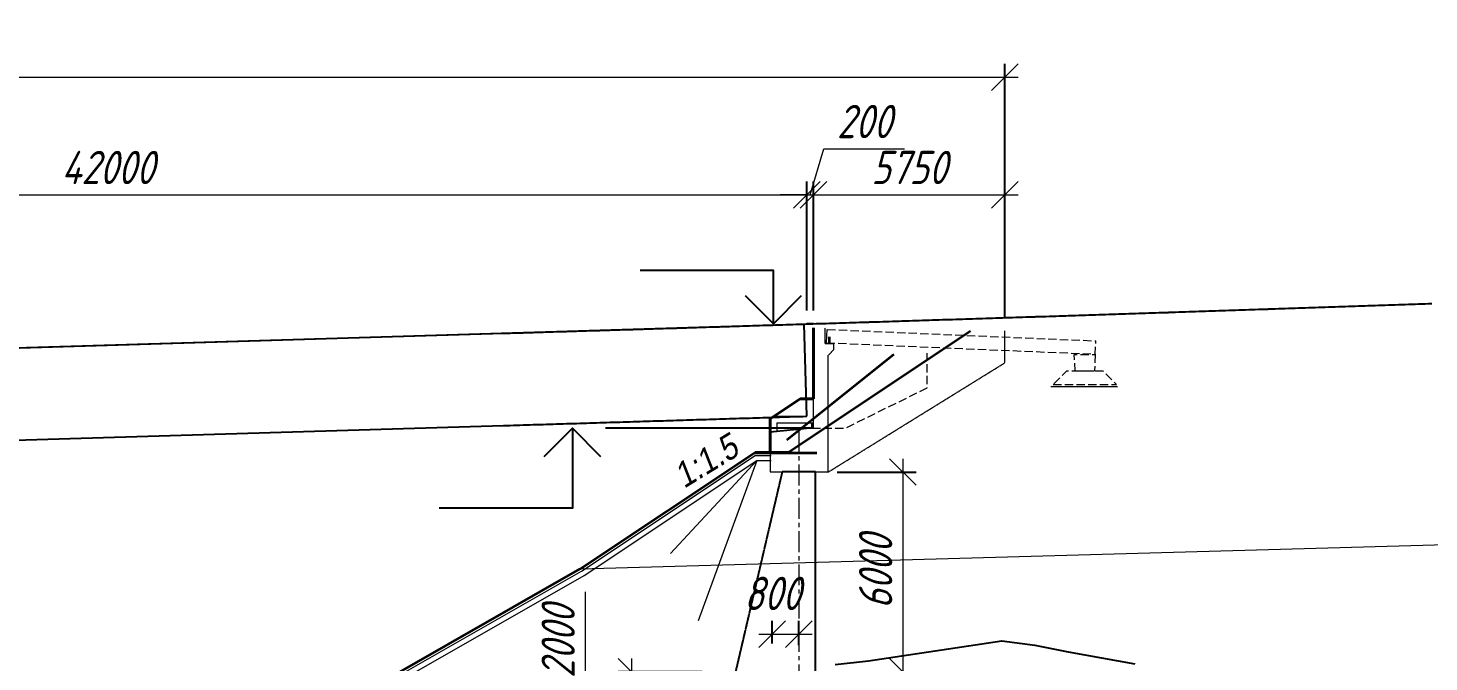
# Model space of a CAD drawing. Header units: millimetres. Extents: x 1864 to 10174863, y -4887456 to 5366151.
# Drawn here: x 9925765 to 9967856, y 12431 to 31461 of the extents above; entities that cross this region are included whole.
import ezdxf
from ezdxf.enums import TextEntityAlignment as Align

# ---------------------------------------------------------------- set-up
doc = ezdxf.new("R2018")
doc.units = ezdxf.units.MM
for name, pattern in [('DASHED', [7, 5, -2, 0]), ('невидимая', [9.525, 6.35, -3.175]), ('осевая', [2, 1.25, -0.25, 0.25, -0.25])]:
    doc.linetypes.add(name, pattern=pattern)
for name, color, linetype, lineweight in [('04_Невидимые', 3, 'Continuous', 13), ('1-Бетон', 106, 'Continuous', 35), ('1-Примечания', 4, 'Continuous', 25), ('1-Размеры', 1, 'Continuous', 25), ('1-Текст_3', 250, 'Continuous', 25), ('S-BETN', 2, 'Continuous', 40), ('S-NASP', 52, 'Continuous', 35), ('S-OPOR-NVEL', 7, 'DASHED', 20), ('S-TEXT', 4, 'Continuous', 30), ('ИС_TXT', 4, 'Continuous', 18), ('ИС_АРМ', 1, 'Continuous', 35), ('ИС_Основная', 7, 'Continuous', 35), ('ИС_Ось', 3, 'осевая', 18), ('ИС_Размер', 3, 'Continuous', 18), ('ИС_Тонкая', 3, 'Continuous', 18)]:
    doc.layers.add(name, color=color, linetype=linetype, lineweight=lineweight)
for name, color, linetype in [('ИС_Невидимая', 4, 'невидимая'), ('Красный профиль', 1, 'Continuous'), ('Черный профиль', 3, 'Continuous')]:
    doc.layers.add(name, color=color, linetype=linetype)
doc.styles.add('0', font='isocpeur.ttf', dxfattribs={"width": 0.8, "oblique": 15})
doc.styles.get("Standard").update_dxf_attribs({"font": 'arial.ttf'})
doc.styles.add('TM', font='mipgost.shx', dxfattribs={"width": 0.9, "oblique": 10})
doc.dimstyles.new('М400нов', dxfattribs={"dimscale": 400, "dimtxt": 2.5, "dimasz": 2, "dimexe": 1, "dimexo": 1, "dimgap": 0.8, "dimtad": 1, "dimdec": 0, "dimzin": 0, "dimdsep": 46, "dimtxsty": '0', "dimblk": 'OBLIQUE', "dimcen": 0.09, "dimdle": 1, "dimclrd": 256, "dimclre": 256, "dimclrt": 256, "dimadec": 4, "dimazin": 0, "dimtfac": 1, "dimtdec": 0, "dimtmove": 1, "dimatfit": 2, "dimfxl": 1, "dimtolj": 1, "dimtzin": 0, "dimlwd": -1, "dimarcsym": 0})

# ---------------------------------------------------------------- blocks, each defined once
blk = doc.blocks.new('*U451')
blk.add_lwpolyline([(0, 0), (0, 200)])
at = {"layer": 'Defpoints'}
for points in [[(-9, 0), (-9, 200)], [(-8, 0), (-8, 200)], [(8, 0), (8, 200)], [(9, 0), (9, 200)]]:
    blk.add_lwpolyline(points, dxfattribs=at)
blk = doc.blocks.new('*U444')
at = {"layer": '1-Примечания', "linetype": 'Continuous'}
blk.add_line((0, 0), (0.5, 0), dxfattribs=at)
for points in [[(3, 0), (3, 4), (13, 4)], [(5.12, 2.12), (3, 0), (0.88, 2.12)]]:
    blk.add_lwpolyline(points, dxfattribs=at)
at = {"layer": '1-Текст_3', "lineweight": 30, "oblique": 15, "width": 0.8, "flags": 104}
blk.add_attdef('ВЫСОТА', text='', height=3, dxfattribs=at).set_placement((8.13, 6.17), align=Align.MIDDLE_CENTER)
blk.add_attdef('ПРИМЕЧАНИЕ', text='', height=3, dxfattribs=at).set_placement((8, 3.25), align=Align.TOP_CENTER)
blk = doc.blocks.new('*U436')
at = {"layer": '1-Примечания', "linetype": 'Continuous'}
blk.add_line((0, 0), (-15.5, 0), dxfattribs=at)
for points in [[(-18, 0), (-18, -6), (-28, -6)], [(-20.12, -2.12), (-18, 0), (-15.88, -2.12)]]:
    blk.add_lwpolyline(points, dxfattribs=at)
at = {"layer": '1-Текст_3', "lineweight": 30, "oblique": 15, "width": 0.8, "flags": 104}
blk.add_attdef('ВЫСОТА', text='', height=3, dxfattribs=at).set_placement((-23.13, -3.83), align=Align.MIDDLE_CENTER)
blk.add_attdef('ПРИМЕЧАНИЕ', text='', height=3, dxfattribs=at).set_placement((-23, -6.75), align=Align.TOP_CENTER)
blk = doc.blocks.new('окзззз')
at = {"layer": 'S-BETN'}
for p, q in [((200, 526), (200, 2656)), ((-200, 526), (-1100, -74)), ((200, 526), (-200, 526)), ((-1100, -74), (-1100, -474)), ((-1100, -474), (-1100, -1094))]:
    blk.add_line(p, q, dxfattribs=at)
at = {"layer": 'S-NASP'}
for p, q in [((4921, 2553), (-550, -1094)), ((-550, -1094), (-1550, -1094))]:
    blk.add_line(p, q, dxfattribs=at)
at = {"layer": 'S-OPOR-NVEL'}
for p, q in [((553, 2188), (553, 2653)), ((5950, 1602), (5950, 2563)), ((650, -1674), (5950, 1602)), ((200, -345), (200, 526)), ((200, -344), (-1100, -474)), ((-1100, -474), (193, -345)), ((-900, -194), (200, -194)), ((-900, -194), (-900, -454)), ((-1100, -1094), (-1100, -1674))]:
    blk.add_line(p, q, dxfattribs=at)
for points in [[(553, 2188), (803, 2188), (803, 1988), (650, 1834)], [(-1100, -1674), (650, -1674), (650, 1834)], [(-989, 0), (0, 0), (0, 526)]]:
    blk.add_lwpolyline(points, dxfattribs=at)
blk = doc.blocks.new('_OBLIQUE')
at = {"color": 0, "linetype": 'ByBlock', "lineweight": -2}
blk.add_line((0.5, 0.5), (-0.5, -0.5), dxfattribs=at)
blk = doc.blocks.new('*D839')
at = {"layer": 'Defpoints', "color": 0, "linetype": 'Continuous', "transparency": 16777216}
for p in [(9949160, 26455), (9949160, 22584), (9907160, 21311)]:
    blk.add_point(p, dxfattribs=at)
at = {"layer": 'ИС_Размер', "lineweight": -2, "transparency": 16777216}
for p, q in [((9907160, 21711), (9907160, 26855)), ((9949160, 22984), (9949160, 26855))]:
    blk.add_line(p, q, dxfattribs=at)
at = {"layer": 'ИС_Размер', "transparency": 16777216}
blk.add_line((9906760, 26455), (9949560, 26455), dxfattribs=at)
at = {"layer": 'ИС_Размер', "linetype": 'Continuous', "transparency": 16777216, "xscale": 800, "yscale": 800, "zscale": 800, "rotation": 180}
blk.add_blockref('_OBLIQUE', (9907160, 26455), dxfattribs=at)
at = {"layer": 'ИС_Размер', "linetype": 'Continuous', "transparency": 16777216, "xscale": 800, "yscale": 800, "zscale": 800}
blk.add_blockref('_OBLIQUE', (9949160, 26455), dxfattribs=at)
at = {"layer": 'ИС_Размер', "linetype": 'Continuous', "transparency": 16777216, "insert": (9928160, 27275), "char_height": 1000, "attachment_point": 5, "style": '0'}
blk.add_mtext('\\A1;42000', dxfattribs=at)
blk = doc.blocks.new('*D840')
at = {"layer": 'Defpoints', "color": 0, "linetype": 'Continuous', "transparency": 16777216}
for p in [(9949360, 26455), (9949160, 22584), (9949360, 22584)]:
    blk.add_point(p, dxfattribs=at)
at = {"layer": 'ИС_Размер', "transparency": 16777216}
for p, q in [((9949260, 26455), (9949674, 27835)), ((9949674, 27835), (9952102, 27835)), ((9949160, 26455), (9948360, 26455)), ((9949160, 26455), (9949360, 26455)), ((9949160, 26455), (9949360, 26455)), ((9949360, 26455), (9950160, 26455))]:
    blk.add_line(p, q, dxfattribs=at)
at = {"layer": 'ИС_Размер', "lineweight": -2, "transparency": 16777216}
for p, q in [((9949160, 22984), (9949160, 26855)), ((9949360, 22984), (9949360, 26855))]:
    blk.add_line(p, q, dxfattribs=at)
at = {"layer": 'ИС_Размер', "linetype": 'Continuous', "transparency": 16777216, "xscale": 800, "yscale": 800, "zscale": 800}
blk.add_blockref('_OBLIQUE', (9949160, 26455), dxfattribs=at)
at = {"layer": 'ИС_Размер', "linetype": 'Continuous', "transparency": 16777216, "xscale": 800, "yscale": 800, "zscale": 800, "rotation": 180}
blk.add_blockref('_OBLIQUE', (9949360, 26455), dxfattribs=at)
at = {"layer": 'ИС_Размер', "linetype": 'Continuous', "transparency": 16777216, "insert": (9950888, 28655), "char_height": 1000, "attachment_point": 5, "style": '0'}
blk.add_mtext('\\A1;200', dxfattribs=at)
blk = doc.blocks.new('*D841')
at = {"layer": 'Defpoints', "color": 0, "linetype": 'Continuous', "transparency": 16777216}
for p in [(9955109, 26455), (9949360, 22584), (9955109, 22370)]:
    blk.add_point(p, dxfattribs=at)
at = {"layer": 'ИС_Размер', "lineweight": -2, "transparency": 16777216}
for p, q in [((9949360, 22984), (9949360, 26855)), ((9955109, 22770), (9955109, 26855))]:
    blk.add_line(p, q, dxfattribs=at)
at = {"layer": 'ИС_Размер', "transparency": 16777216}
blk.add_line((9948960, 26455), (9955509, 26455), dxfattribs=at)
at = {"layer": 'ИС_Размер', "linetype": 'Continuous', "transparency": 16777216, "xscale": 800, "yscale": 800, "zscale": 800, "rotation": 180}
blk.add_blockref('_OBLIQUE', (9949360, 26455), dxfattribs=at)
at = {"layer": 'ИС_Размер', "linetype": 'Continuous', "transparency": 16777216, "xscale": 800, "yscale": 800, "zscale": 800}
blk.add_blockref('_OBLIQUE', (9955109, 26455), dxfattribs=at)
at = {"layer": 'ИС_Размер', "linetype": 'Continuous', "transparency": 16777216, "insert": (9952234, 27275), "char_height": 1000, "attachment_point": 5, "style": '0'}
blk.add_mtext('\\A1;5750', dxfattribs=at)
blk = doc.blocks.new('*D886')
at = {"layer": 'Defpoints', "color": 0, "linetype": 'Continuous', "transparency": 16777216}
for p in [(9955109, 29985), (9955109, 22370), (9796214, 18062)]:
    blk.add_point(p, dxfattribs=at)
at = {"layer": 'ИС_Размер', "lineweight": -2, "transparency": 16777216}
for p, q in [((9796214, 18462), (9796214, 30385)), ((9955109, 22770), (9955109, 30385))]:
    blk.add_line(p, q, dxfattribs=at)
at = {"layer": 'ИС_Размер', "transparency": 16777216}
blk.add_line((9795814, 29985), (9955509, 29985), dxfattribs=at)
at = {"layer": 'ИС_Размер', "linetype": 'Continuous', "transparency": 16777216, "xscale": 800, "yscale": 800, "zscale": 800, "rotation": 180}
blk.add_blockref('_OBLIQUE', (9796214, 29985), dxfattribs=at)
at = {"layer": 'ИС_Размер', "linetype": 'Continuous', "transparency": 16777216, "xscale": 800, "yscale": 800, "zscale": 800}
blk.add_blockref('_OBLIQUE', (9955109, 29985), dxfattribs=at)
at = {"layer": 'ИС_Размер', "linetype": 'Continuous', "transparency": 16777216, "insert": (9875662, 30805), "char_height": 1000, "attachment_point": 5, "style": '0'}
blk.add_mtext('\\A1;158890', dxfattribs=at)
blk = doc.blocks.new('*D1013')
at = {"layer": 'Defpoints', "color": 0, "linetype": 'Continuous', "transparency": 16777216}
for p in [(9949671, 18133), (9949720, 12133), (9952051, 12133)]:
    blk.add_point(p, dxfattribs=at)
at = {"layer": 'ИС_Размер', "transparency": 16777216}
blk.add_line((9952051, 18533), (9952051, 11733), dxfattribs=at)
at = {"layer": 'ИС_Размер', "lineweight": -2, "transparency": 16777216}
for p, q in [((9950071, 18133), (9952451, 18133)), ((9950120, 12133), (9952451, 12133))]:
    blk.add_line(p, q, dxfattribs=at)
at = {"layer": 'ИС_Размер', "linetype": 'Continuous', "transparency": 16777216, "xscale": 800, "yscale": 800, "zscale": 800}
for p, rotation in [((9952051, 18133), 90), ((9952051, 12133), 270)]:
    blk.add_blockref('_OBLIQUE', p, dxfattribs=dict(at, rotation=rotation))
at = {"layer": 'ИС_Размер', "linetype": 'Continuous', "transparency": 16777216, "insert": (9951231, 15133), "char_height": 1000, "attachment_point": 5, "rotation": 90, "style": '0'}
blk.add_mtext('\\A1;6000', dxfattribs=at)
blk = doc.blocks.new('*D1014')
at = {"layer": 'Defpoints', "color": 0, "linetype": 'Continuous', "transparency": 16777216}
for p in [(9948921, 13268), (9948121, 12581), (9948921, 12538)]:
    blk.add_point(p, dxfattribs=at)
at = {"layer": 'ИС_Размер', "lineweight": -2, "transparency": 16777216}
for p, q in [((9948121, 12981), (9948121, 13668)), ((9948921, 12938), (9948921, 13668))]:
    blk.add_line(p, q, dxfattribs=at)
at = {"layer": 'ИС_Размер', "transparency": 16777216}
blk.add_line((9947721, 13268), (9949321, 13268), dxfattribs=at)
at = {"layer": 'ИС_Размер', "linetype": 'Continuous', "transparency": 16777216, "xscale": 800, "yscale": 800, "zscale": 800, "rotation": 180}
blk.add_blockref('_OBLIQUE', (9948121, 13268), dxfattribs=at)
at = {"layer": 'ИС_Размер', "linetype": 'Continuous', "transparency": 16777216, "xscale": 800, "yscale": 800, "zscale": 800}
blk.add_blockref('_OBLIQUE', (9948921, 13268), dxfattribs=at)
at = {"layer": 'ИС_Размер', "linetype": 'Continuous', "transparency": 16777216, "insert": (9948121, 14488), "char_height": 1000, "attachment_point": 5, "style": '0'}
blk.add_mtext('\\A1;800', dxfattribs=at)
blk = doc.blocks.new('*D1016')
at = {"layer": 'Defpoints', "color": 0, "linetype": 'Continuous', "transparency": 16777216}
for p in [(9946420, 12133), (9943893, 10133), (9946120, 10133)]:
    blk.add_point(p, dxfattribs=at)
at = {"layer": 'ИС_Размер', "transparency": 16777216}
for p, q in [((9942513, 11547), (9942513, 14535)), ((9943893, 12533), (9943893, 9733)), ((9943893, 11133), (9942513, 11547))]:
    blk.add_line(p, q, dxfattribs=at)
at = {"layer": 'ИС_Размер', "lineweight": -2, "transparency": 16777216}
for p, q in [((9946020, 12133), (9943493, 12133)), ((9945720, 10133), (9943493, 10133))]:
    blk.add_line(p, q, dxfattribs=at)
at = {"layer": 'ИС_Размер', "linetype": 'Continuous', "transparency": 16777216, "xscale": 800, "yscale": 800, "zscale": 800}
for p, rotation in [((9943893, 12133), 90), ((9943893, 10133), 270)]:
    blk.add_blockref('_OBLIQUE', p, dxfattribs=dict(at, rotation=rotation))
at = {"layer": 'ИС_Размер', "linetype": 'Continuous', "transparency": 16777216, "insert": (9941693, 13041), "char_height": 1000, "attachment_point": 5, "rotation": 90, "style": '0'}
blk.add_mtext('\\A1;2000', dxfattribs=at)

msp = doc.modelspace()

# ---------------------------------------------------------------- linework, layer by layer
at = {"color": 1}
msp.add_lwpolyline([(9925178.2, 21851.9), (9949217.2, 22579.2)], dxfattribs=at)
at = {"layer": '04_Невидимые', "color": 4, "linetype": 'DASHED', "ltscale": 500, "flags": 128}
msp.add_lwpolyline([(9949758.3, 22012.7), (9949775.3, 22413.2)], dxfattribs=at)
at = {"layer": '04_Невидимые', "color": 4, "linetype": 'DASHED', "ltscale": 50, "flags": 128}
for points in [[(9949775.3, 22413.2), (9957846.6, 22070.1)], [(9949758.4, 22013.5), (9957829.6, 21670.5), (9957846.6, 22070.1)], [(9949319.9, 19448.9), (9950319.9, 19448.9), (9952775.5, 20658.2), (9952775.5, 21700.8)], [(9957829.6, 21670.5), (9957829.6, 21660.5)]]:
    msp.add_lwpolyline(points, dxfattribs=at)
for points in [[(9957829.6, 21660.5), (9957805.6, 21180.5), (9957784.6, 21160.5), (9957244.6, 21160.5), (9957223.6, 21180.5), (9957199.6, 21660.5)], [(9956564.6, 20760.5), (9958464.6, 20760.5), (9958064.6, 21160.5), (9956964.6, 21160.5)]]:
    msp.add_lwpolyline(points, close=True, dxfattribs=at)
at = {"layer": 'S-BETN'}
msp.add_line((9949337.6, 19612.4), (9949337.6, 19462.4), dxfattribs=at)
at = {"layer": 'ИС_TXT', "color": 5, "ltscale": 0.05}
msp.add_line((9956495.2, 20697, 999), (9958495.2, 20697, 999), dxfattribs=at)
at = {"layer": 'ИС_Основная'}
msp.add_line((9948565.3, 19100.4), (9951776.1, 21669), dxfattribs=at)
msp.add_lwpolyline([(9934372.6, 10663.4), (9942356.7, 15225.8), (9947587.6, 18713), (9949464.6, 18713)], dxfattribs=at)
at = {"layer": 'ИС_Ось', "ltscale": 500}
msp.add_lwpolyline([(9948920.2, 19355.9), (9948919.9, 10948.8)], dxfattribs=at)
at = {"layer": 'ИС_Тонкая'}
for q in [(9945072.1, 15682.4), (9945894.1, 13666.6)]:
    msp.add_line((9947657.2, 18483), q, dxfattribs=at)
for points in [[(9934757.8, 10791.4), (9942398.8, 15157.7), (9947611.8, 18633), (9948087.6, 18633)], [(9935479.6, 11031.1), (9942477.7, 15030), (9947657.2, 18483), (9948087.6, 18483)], [(9942356.7, 15225.8), (9982639.5, 16353.3)]]:
    msp.add_lwpolyline(points, dxfattribs=at)
at = {"layer": 'Красный профиль', "linetype": 'Continuous', "flags": 128}
for points in [[(9784451, 17630.1), (9940046.2, 22297.9), (9940146.1, 22300.9), (9940246.1, 22303.9), (9940346.1, 22306.9), (9940446, 22309.9), (9940546, 22312.9), (9940646, 22315.9), (9940745.9, 22318.9), (9940845.9, 22322), (9940945.9, 22325), (9941018.1, 22327.1), (9941045.8, 22328), (9941145.8, 22331), (9941245.8, 22334), (9941345.7, 22337), (9941445.7, 22340), (9941545.7, 22343.1), (9941645.6, 22346.1), (9941745.6, 22349.1), (9941845.6, 22352.1), (9941945.5, 22355.2), (9942018.1, 22357.4), (9942045.5, 22358.2), (9942145.5, 22361.2), (9942245.4, 22364.2), (9942345.4, 22367.3), (9942445.3, 22370.3), (9942545.3, 22373.3), (9942645.3, 22376.4), (9942745.2, 22379.4), (9942845.2, 22382.5), (9942945.2, 22385.5), (9943018.1, 22387.7), (9943045.1, 22388.5), (9943145.1, 22391.6), (9943245.1, 22394.6), (9943345, 22397.7), (9943445, 22400.7), (9943545, 22403.8), (9943644.9, 22406.8), (9943744.9, 22409.9), (9943844.9, 22412.9), (9943944.8, 22416), (9944018.1, 22418.2), (9944044.8, 22419), (9944144.8, 22422.1), (9944244.7, 22425.2), (9944344.7, 22428.2), (9944444.7, 22431.3), (9944544.6, 22434.4), (9944644.6, 22437.4), (9944744.5, 22440.5), (9944844.5, 22443.6), (9944944.5, 22446.6), (9945018.1, 22448.9), (9945044.4, 22449.7), (9945144.4, 22452.8), (9945244.4, 22455.8), (9945344.3, 22458.9), (9945444.3, 22462), (9945544.3, 22465.1), (9945644.2, 22468.2), (9945744.2, 22471.2), (9945844.2, 22474.3), (9945944.1, 22477.4), (9946018.1, 22479.7), (9946044.1, 22480.5), (9946144.1, 22483.6), (9946244, 22486.7), (9946344, 22489.8), (9946444, 22492.9), (9946543.9, 22496), (9946643.9, 22499.1), (9946743.9, 22502.1), (9946843.8, 22505.2), (9946943.8, 22508.3), (9947018.1, 22510.6), (9947043.7, 22511.4), (9947143.7, 22514.5), (9947243.7, 22517.7), (9947343.6, 22520.8), (9947443.6, 22523.9), (9947543.6, 22527), (9947643.5, 22530.1), (9947743.5, 22533.2), (9947843.5, 22536.3), (9947943.4, 22539.4), (9948018.1, 22541.8), (9948043.4, 22542.5), (9948143.4, 22545.7), (9948243.3, 22548.8), (9948343.3, 22551.9), (9948443.3, 22555), (9948543.2, 22558.1), (9948643.2, 22561.3), (9948743.2, 22564.4), (9948843.1, 22567.5), (9948943.1, 22570.7), (9949018.1, 22573), (9949043.1, 22573.8), (9949143, 22576.9), (9949243, 22580), (9949343, 22583.2), (9949442.9, 22586.3), (9949542.9, 22589.5), (9949642.8, 22592.6), (9949742.8, 22595.7), (9949842.8, 22598.9), (9949942.7, 22602), (9950018.1, 22604.4), (9950042.7, 22605.2), (9950142.7, 22608.3), (9950242.6, 22611.5), (9950342.6, 22614.6), (9950442.6, 22617.8), (9950542.5, 22620.9), (9950642.5, 22624.1), (9950742.5, 22627.2), (9950842.4, 22630.4), (9950942.4, 22633.5), (9951018.1, 22635.9), (9951042.4, 22636.7), (9951142.3, 22639.9), (9951242.3, 22643), (9951342.3, 22646.2), (9951442.2, 22649.4), (9951542.2, 22652.5), (9951642.2, 22655.7), (9951742.1, 22658.9), (9951842.1, 22662), (9951942, 22665.2), (9952018.1, 22667.6), (9952042, 22668.4), (9952142, 22671.6), (9952241.9, 22674.7), (9952341.9, 22677.9), (9952441.9, 22681.1), (9952541.8, 22684.3), (9952641.8, 22687.5), (9952741.8, 22690.7), (9952841.7, 22693.8), (9952941.7, 22697), (9953018.1, 22699.5), (9953041.7, 22700.2), (9953141.6, 22703.4), (9953241.6, 22706.6), (9953341.6, 22709.8), (9953441.5, 22713), (9953541.5, 22716.2), (9953641.5, 22719.4), (9953741.4, 22722.6), (9953841.4, 22725.8), (9953941.4, 22729), (9954018.1, 22731.4), (9954041.3, 22732.2), (9954141.3, 22735.4), (9954241.3, 22738.6), (9954341.2, 22741.8), (9954441.2, 22745), (9954541.1, 22748.2), (9954641.1, 22751.5), (9954741.1, 22754.7), (9954841, 22757.9), (9954941, 22761.1), (9955018.1, 22763.6), (9955041, 22764.3), (9955140.9, 22767.5), (9955240.9, 22770.8), (9955340.9, 22774), (9955440.8, 22777.2), (9955540.8, 22780.4), (9955640.8, 22783.7), (9955740.7, 22786.9), (9955840.7, 22790.1), (9955940.7, 22793.4), (9956018.1, 22795.9), (9956040.6, 22796.6), (9956140.6, 22799.8), (9956240.6, 22803.1), (9956340.5, 22806.3), (9956440.5, 22809.5), (9956540.5, 22812.8), (9956640.4, 22816), (9956740.4, 22819.3), (9956840.3, 22822.5), (9956940.3, 22825.8), (9957018.1, 22828.3), (9957040.3, 22829), (9957140.2, 22832.3), (9957240.2, 22835.5), (9957340.2, 22838.8), (9957440.1, 22842), (9957540.1, 22845.3), (9957640.1, 22848.5), (9957740, 22851.8), (9957840, 22855), (9957940, 22858.3), (9958018.1, 22860.9), (9958039.9, 22861.6), (9958139.9, 22864.8), (9958239.9, 22868.1), (9958339.8, 22871.4), (9958439.8, 22874.6), (9958539.8, 22877.9), (9958639.7, 22881.2), (9958739.7, 22884.5), (9958839.7, 22887.7), (9958939.6, 22891), (9959018.1, 22893.6), (9959039.6, 22894.3), (9959139.6, 22897.6), (9959239.5, 22900.8), (9959339.5, 22904.1), (9959439.4, 22907.4), (9959539.4, 22910.7), (9959639.4, 22914), (9959739.3, 22917.3), (9959839.3, 22920.6), (9959939.3, 22923.9), (9960018.1, 22926.4), (9960039.2, 22927.1), (9960139.2, 22930.4), (9960239.2, 22933.7), (9960339.1, 22937), (9960439.1, 22940.3), (9960539.1, 22943.6), (9960639, 22946.9), (9960739, 22950.2), (9960839, 22953.5), (9960938.9, 22956.8), (9961018.1, 22959.5), (9961038.9, 22960.2), (9961138.9, 22963.5), (9961238.8, 22966.8), (9961338.8, 22970.1), (9961438.8, 22973.4), (9961538.7, 22976.7), (9961638.7, 22980), (9961738.6, 22983.3), (9961838.6, 22986.7), (9961938.6, 22990), (9962018.1, 22992.6), (9962038.5, 22993.3), (9962138.5, 22996.6), (9962238.5, 23000), (9962338.4, 23003.3), (9962438.4, 23006.6), (9962538.4, 23009.9), (9962638.3, 23013.3), (9962738.3, 23016.6), (9962838.3, 23019.9), (9962938.2, 23023.3), (9963018.1, 23025.9), (9963038.2, 23026.6), (9963138.2, 23029.9), (9963238.1, 23033.3), (9963338.1, 23036.6), (9963438.1, 23040), (9963538, 23043.3), (9963638, 23046.7), (9963738, 23050), (9963837.9, 23053.4), (9963937.9, 23056.7), (9964018.1, 23059.4), (9964037.8, 23060.1), (9964137.8, 23063.4), (9964237.8, 23066.8), (9964337.7, 23070.1), (9964437.7, 23073.5), (9964537.7, 23076.8), (9964637.6, 23080.2), (9964737.6, 23083.6), (9964837.6, 23086.9), (9964937.5, 23090.3), (9965018.1, 23093), (9965037.5, 23093.7), (9965137.5, 23097), (9965237.4, 23100.4), (9965337.4, 23103.8), (9965437.4, 23107.1), (9965537.3, 23110.5), (9965637.3, 23113.9), (9965737.3, 23117.3), (9965837.2, 23120.6), (9965937.2, 23124), (9966018.1, 23126.8), (9966037.2, 23127.4), (9966137.1, 23130.8), (9966237.1, 23134.2), (9966337.1, 23137.6), (9966437, 23140.9), (9966537, 23144.3), (9966636.9, 23147.7), (9966736.9, 23151.1), (9966836.9, 23154.5), (9966936.8, 23157.9), (9967018.1, 23160.7), (9967036.8, 23161.3), (9967136.8, 23164.7), (9967236.7, 23168.1), (9967336.7, 23171.5), (9967436.7, 23174.9), (9967536.6, 23178.3), (9967636.6, 23181.7), (9967736.6, 23185.1), (9967836.5, 23188.5), (9967936.5, 23191.9)], [(9949168.6, 19807.7), (9949081.9, 22575)], [(9802162.9, 15391.4), (9940046.2, 19527.9), (9940146.1, 19530.9), (9940246.1, 19533.9), (9940346.1, 19536.9), (9940446, 19539.9), (9940546, 19542.9), (9940646, 19545.9), (9940745.9, 19548.9), (9940845.9, 19552), (9940945.9, 19555), (9941018.1, 19557.1), (9941045.8, 19558), (9941145.8, 19561), (9941245.8, 19564), (9941345.7, 19567), (9941445.7, 19570), (9941545.7, 19573.1), (9941645.6, 19576.1), (9941745.6, 19579.1), (9941845.6, 19582.1), (9941945.5, 19585.2), (9942018.1, 19587.4), (9942045.5, 19588.2), (9942145.5, 19591.2), (9942245.4, 19594.2), (9942345.4, 19597.3), (9942445.3, 19600.3), (9942545.3, 19603.3), (9942645.3, 19606.4), (9942745.2, 19609.4), (9942845.2, 19612.5), (9942945.2, 19615.5), (9943018.1, 19617.7), (9943045.1, 19618.5), (9943145.1, 19621.6), (9943245.1, 19624.6), (9943345, 19627.7), (9943445, 19630.7), (9943545, 19633.8), (9943644.9, 19636.8), (9943744.9, 19639.9), (9943844.9, 19642.9), (9943944.8, 19646), (9944018.1, 19648.2), (9944044.8, 19649), (9944144.8, 19652.1), (9944244.7, 19655.2), (9944344.7, 19658.2), (9944444.7, 19661.3), (9944544.6, 19664.4), (9944644.6, 19667.4), (9944744.5, 19670.5), (9944844.5, 19673.6), (9944944.5, 19676.6), (9945018.1, 19678.9), (9945044.4, 19679.7), (9945144.4, 19682.8), (9945244.4, 19685.8), (9945344.3, 19688.9), (9945444.3, 19692), (9945544.3, 19695.1), (9945644.2, 19698.2), (9945744.2, 19701.2), (9945844.2, 19704.3), (9945944.1, 19707.4), (9946018.1, 19709.7), (9946044.1, 19710.5), (9946144.1, 19713.6), (9946244, 19716.7), (9946344, 19719.8), (9946444, 19722.9), (9946543.9, 19726), (9946643.9, 19729.1), (9946743.9, 19732.1), (9946843.8, 19735.2), (9946943.8, 19738.3), (9947018.1, 19740.6), (9947043.7, 19741.4), (9947143.7, 19744.5), (9947243.7, 19747.7), (9947343.6, 19750.8), (9947443.6, 19753.9), (9947543.6, 19757), (9947643.5, 19760.1), (9947743.5, 19763.2), (9947843.5, 19766.3), (9947943.4, 19769.4), (9948018.1, 19771.8), (9948043.4, 19772.5), (9948143.4, 19775.7), (9948243.3, 19778.8), (9948343.3, 19781.9), (9948443.3, 19785), (9948543.2, 19788.1), (9948643.2, 19791.3), (9948743.2, 19794.4), (9948843.1, 19797.5), (9948943.1, 19800.7), (9949018.1, 19803), (9949043.1, 19803.8), (9949143, 19806.9), (9949168.6, 19807.7)]]:
    msp.add_lwpolyline(points, dxfattribs=at)
at = {"layer": 'Черный профиль', "linetype": 'Continuous', "flags": 128}
msp.add_lwpolyline([(9950018.1, 12353.5), (9951018.1, 12462.4), (9952018.1, 12614.9), (9953018.1, 12766.8), (9954018.1, 12918.2), (9955018.1, 13067.3), (9956018.1, 12931), (9957018.1, 12737.4), (9958018.1, 12557.8), (9959018.1, 12377.9)], dxfattribs=at)

# ---------------------------------------------------------------- block references
at = {"layer": '1-Бетон'}
msp.add_blockref('окзззз', (9949159.6, 19807.7), dxfattribs=at)
at = {"layer": '1-Размеры', "transparency": 33554687}
ref = msp.add_blockref('*U444', (9949359.6, 22583.7), dxfattribs=dict(at, xscale=-399.9999999999999, yscale=399.9999999999999, zscale=399.9999999999999, rotation=359.999718071565))
lines = msp.add_mtext('\\W0.8000;22.58', dxfattribs={"layer": '1-Текст_3', "insert": (9946109, 25050.7), "char_height": 2.5, "attachment_point": 1, "rotation": 359.99972, "bg_fill": 3, "box_fill_scale": 1, "bg_fill_color": 256, "bg_fill_transparency": 0})
ref.add_attrib('ВЫСОТА', '', (9946109, 25050.7)).embed_mtext(lines)
lines = msp.add_mtext('\\W0.8000;', dxfattribs={"layer": '1-Текст_3', "insert": (9946159.6, 23883.7), "char_height": 2.5, "attachment_point": 1, "rotation": 359.99972, "bg_fill": 3, "box_fill_scale": 1, "bg_fill_color": 256, "bg_fill_transparency": 0})
ref.add_attrib('ПРИМЕЧАНИЕ', '', (9946159.6, 23883.7)).embed_mtext(lines)
ref = msp.add_blockref('*U436', (9949319.9, 19448.9), dxfattribs=dict(at, xscale=399.9999999999998, yscale=399.9999999999998, zscale=399.9999999999998, rotation=0.0002819284350356193))
lines = msp.add_mtext('\\W0.8000;19.45', dxfattribs={"layer": '1-Текст_3', "insert": (9940069.2, 17915.8), "char_height": 2.5, "attachment_point": 1, "rotation": 0.00028, "bg_fill": 3, "box_fill_scale": 1, "bg_fill_color": 256, "bg_fill_transparency": 0})
ref.add_attrib('ВЫСОТА', '', (9940069.2, 17915.8)).embed_mtext(lines)
lines = msp.add_mtext('\\W0.8000;', dxfattribs={"layer": '1-Текст_3', "insert": (9940119.9, 16748.9), "char_height": 2.5, "attachment_point": 1, "rotation": 0.00028, "bg_fill": 3, "box_fill_scale": 1, "bg_fill_color": 256, "bg_fill_transparency": 0})
ref.add_attrib('ПРИМЕЧАНИЕ', '', (9940119.9, 16748.9)).embed_mtext(lines)
at = {"layer": 'ИС_АРМ'}
msp.add_blockref('*U451', (9949846.9, 21995.5), dxfattribs=at)

# ---------------------------------------------------------------- dimensions: what is measured, and where the dimension line sits
at = {"layer": 'ИС_Размер', "linetype": 'Continuous'}
for base, p1, p2, picture, middle in [((9949359.6, 26454.6), (9949159.6, 22583.7), (9949359.6, 22583.7), '*D840', (9949993.6, 28654.6)), ((9949159.6, 26454.6), (9907159.6, 21311.3), (9949159.6, 22583.7), '*D839', (9928159.6, 27274.6)), ((9955109.2, 26454.6), (9949359.6, 22583.7), (9955109.2, 22370.5), '*D841', (9952234.4, 27274.6))]:
    dim = msp.add_linear_dim(base=base, p1=p1, p2=p2, dimstyle='М400нов', override={"dimrnd": 10}, dxfattribs=at)
    dim.commit()
    dim.dimension.update_dxf_attribs({"geometry": picture, "text_midpoint": middle})
for base, p1, p2, picture, middle in [((9952051.3, 12133.4), (9949670.5, 18133.4), (9949719.9, 12133.4), '*D1013', (9951231.3, 15133.4)), ((9943893.5, 10133.4), (9946420.4, 12133.4), (9946120.5, 10133.4), '*D1016', (9941693.5, 11867.4))]:
    dim = msp.add_linear_dim(base=base, p1=p1, p2=p2, angle=90, dimstyle='М400нов', dxfattribs=at)
    dim.commit()
    dim.dimension.update_dxf_attribs({"geometry": picture, "text_midpoint": middle})
dim = msp.add_linear_dim(base=(9948920.5, 13267.8), p1=(9948120.7, 12580.6), p2=(9948920.5, 12538.1), dimstyle='М400нов', dxfattribs=at)
dim.commit()
dim.dimension.update_dxf_attribs({"geometry": '*D1014', "text_midpoint": (9948120.7, 13667.8), "dimtype": 160})

# ---------------------------------------------------------------- next in the draw order: texts
at = {"layer": 'S-TEXT', "color": 7, "insert": (9946136.8, 18464.3), "char_height": 750, "attachment_point": 5, "rotation": 31.48063, "style": 'TM', "bg_fill": 3, "box_fill_scale": 1.1, "bg_fill_color": 256, "bg_fill_true_color": 13158600, "bg_fill_transparency": 4394970}
msp.add_mtext('1:1.5', dxfattribs=at)

# ---------------------------------------------------------------- next in the draw order: linework, layer by layer
at = {"layer": 'ИС_Невидимая', "ltscale": 0.3}
msp.add_lwpolyline([(9948420.3, 18128.8), (9947020.6, 12133.4), (9949420.6, 12133.4), (9949420.1, 18133.4), (9948420.3, 18133.4)], dxfattribs=at)

# ---------------------------------------------------------------- next in the draw order: dimensions: what is measured, and where the dimension line sits
at = {"layer": 'ИС_Размер', "linetype": 'Continuous'}
dim = msp.add_linear_dim(base=(9955109.2, 29984.8), p1=(9796214.4, 18062.2), p2=(9955109.2, 22370.5), dimstyle='М400нов', override={"dimrnd": 10}, dxfattribs=at)
dim.commit()
dim.dimension.update_dxf_attribs({"geometry": '*D886', "text_midpoint": (9875661.8, 30804.8)})

doc.saveas('drawing.dxf')
